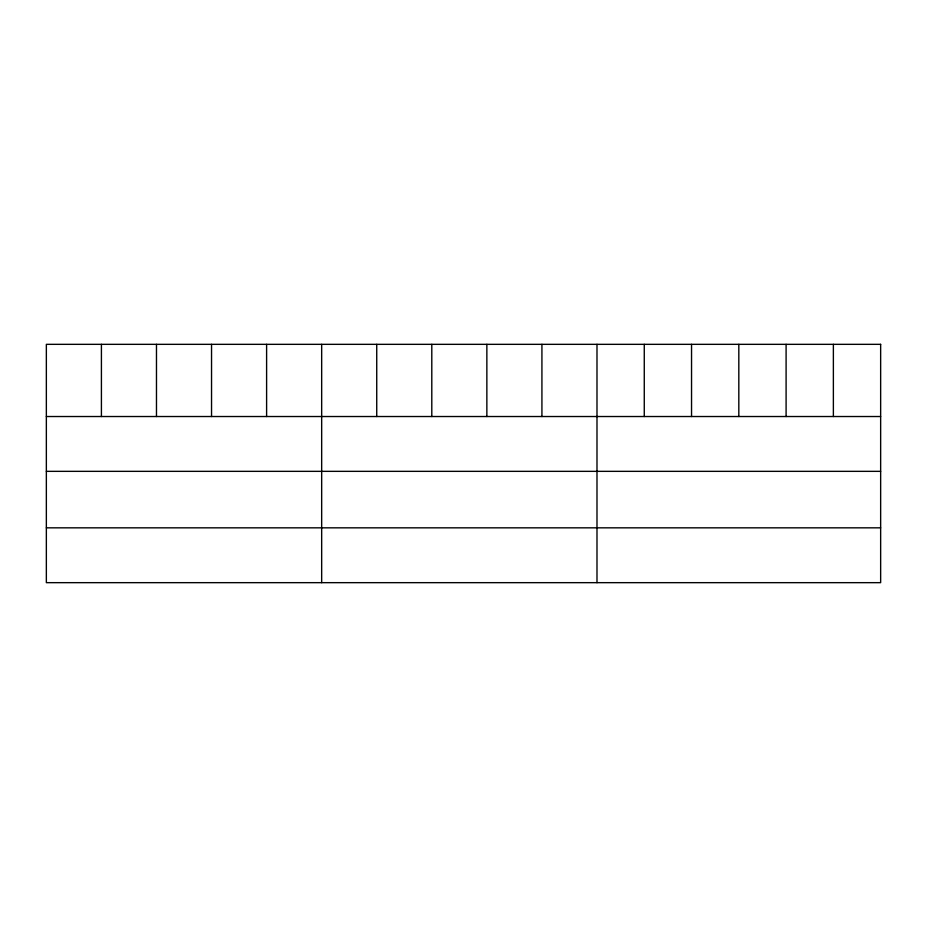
<?xml version="1.0" encoding="UTF-8"?>
<svg xmlns="http://www.w3.org/2000/svg" width="927" height="927" viewBox="0 0 927 927"><rect width="100%" height="100%" fill="white"/><g stroke="black" fill="none" stroke-linecap="round" stroke-linejoin="round"><path stroke-width="1.39" d="M46.35 416.524L880.65 416.524M46.35 471.345L880.65 471.345M46.35 527.834L880.65 527.834M833.373 344.334L833.373 416.524M786.096 344.334L786.096 416.524M738.819 344.334L738.819 416.524M691.542 344.334L691.542 416.524M644.265 344.334L644.265 416.524M596.988 344.334L596.988 582.666M541.924 344.334L541.924 416.524M486.86 344.334L486.86 416.524M431.797 344.334L431.797 416.524M376.733 344.334L376.733 416.524M321.669 344.334L321.669 582.666M266.605 344.334L266.605 416.524M211.541 344.334L211.541 416.524M156.478 344.334L156.478 416.524M101.414 344.334L101.414 416.524M880.65 344.334L46.35 344.334L46.35 582.666L880.65 582.666L880.65 344.334"/></g></svg>
